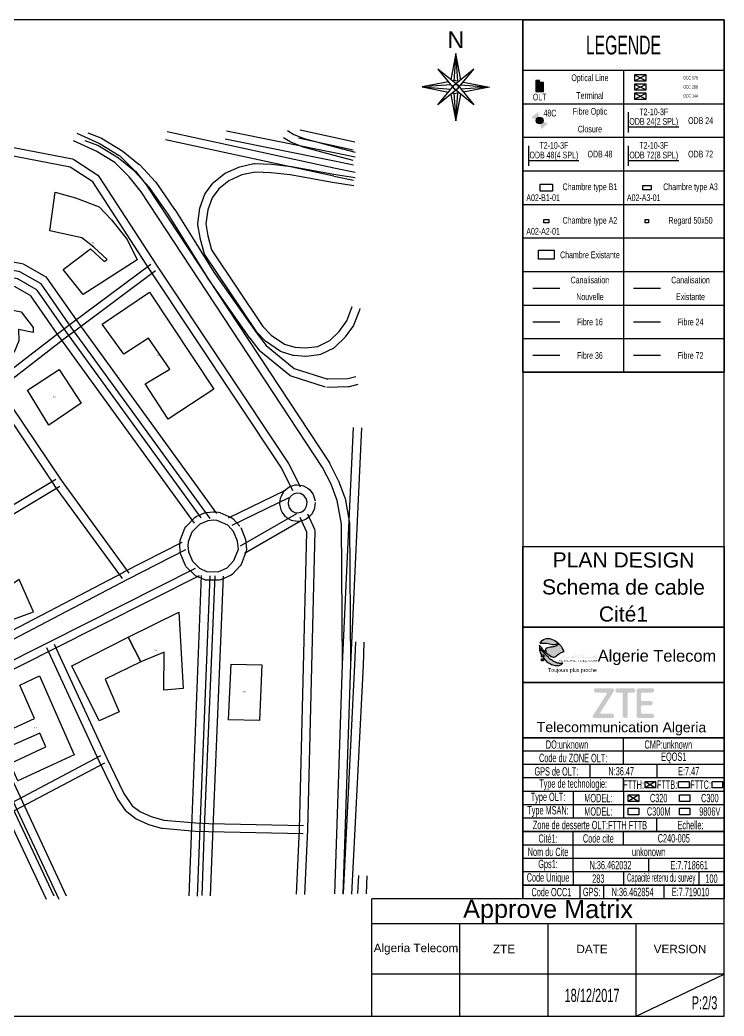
# Model space of a CAD drawing. Header units: millimetres. Extents: x -2012 to 1398, y -1200 to 746.
# Drawn here: x -1000 to -580, y -297 to 297 of the extents above; entities that cross this region are included whole.
import ezdxf
from ezdxf.enums import TextEntityAlignment as Align

# ---------------------------------------------------------------- set-up
doc = ezdxf.new("R2010")
doc.units = ezdxf.units.MM
doc.styles.get("Standard").update_dxf_attribs({"font": 'arial.ttf'})

# ---------------------------------------------------------------- blocks, each defined once
blk = doc.blocks.new('OLT')
at = {"true_color": 0x0000ff}
blk.add_hatch(color=5, dxfattribs=at).paths.add_polyline_path([(-1.07, -1.53), (1.17, -1.53), (1.17, 1.25), (-0.02, 1.25), (-0.02, 1.79), (-1.07, 1.79)], flags=0)
at = {"color": 5, "true_color": 0x0000ff}
blk.add_lwpolyline([(-1.07, 1.79), (-1.07, -1.53), (1.17, -1.53), (1.17, 1.25), (-0.02, 1.25), (-0.02, 1.79)], close=True, dxfattribs=at)
blk = doc.blocks.new('JOINT CLOSURE')
at = {"lineweight": 25, "true_color": 0xff0000}
h = blk.add_hatch(color=1, dxfattribs=at)
h.paths.add_polyline_path([(0, 0), (-0.46, 2.58), (-2.48, 0.86)], flags=0)
h.paths.add_polyline_path([(2.48, -0.86), (0, 0), (0.46, -2.58)], flags=0)
h = blk.add_hatch(color=1, dxfattribs=at)
edge = h.paths.add_edge_path(flags=0)
edge.add_arc((0, 0), 1.01, 180, 360)
edge.add_arc((0, 0), 1.01, 0, 180)
at = {"color": 12, "lineweight": 25, "true_color": 0xcc0000}
blk.add_circle((0, 0), 1.01, dxfattribs=at)
blk = doc.blocks.new('AT LOGO')
at = {"linetype": 'Continuous', "true_color": 0x0000ff}
h = blk.add_hatch(color=5, dxfattribs=at)
h.paths.add_polyline_path([(9.49, -4.04), (9.01, -3.78), (8.54, -3.58), (7.95, -3.43), (7.42, -3.39), (7.03, -3.41), (6.64, -3.53), (6.19, -3.75), (5.76, -4.07), (5.37, -4.49), (5.15, -4.85), (5.32, -4.87), (5.67, -4.89), (6.01, -4.9), (6.48, -4.9), (6.95, -4.94), (7.12, -4.96), (7.55, -5), (7.94, -5.1), (8.39, -5.21), (8.88, -5.27), (9.46, -5.27), (9.88, -5.18), (10.16, -5.09), (10.44, -4.9), (10.55, -4.77), (10.19, -4.52)], flags=0)
h.paths.add_polyline_path([(9.41, -10.38), (9.07, -10.18), (8.69, -9.92), (8.46, -9.76), (8.18, -9.54), (7.99, -9.38), (7.75, -9.15), (7.6, -9.02), (7.37, -8.81), (7.16, -8.61), (6.98, -8.43), (6.73, -8.18), (5.98, -7.41), (5.39, -6.81), (5.33, -6.69), (5.33, -6.6), (5.37, -6.59), (5.49, -6.6), (5.62, -6.64), (5.5, -6.56), (5.46, -6.51), (5.44, -6.48), (5.43, -6.42), (5.46, -6.41), (5.51, -6.41), (5.58, -6.43), (5.83, -6.45), (5.74, -6.31), (4.99, -5.47), (4.96, -5.45), (4.96, -5.47), (4.92, -5.8), (4.92, -6.26), (5, -6.79), (5.04, -7.07), (5.2, -7.56), (5.28, -7.8), (5.56, -8.3), (6.24, -8.3), (6.24, -8.93), (5.93, -8.93), (6.22, -9.3), (6.57, -9.72), (6.74, -9.92), (7.09, -10.24), (7.69, -10.66), (8.28, -11.01), (8.51, -11.14), (8.96, -11.32), (9.6, -11.47), (9.99, -11.51), (10.39, -11.51), (10.75, -11.47), (11.06, -11.38), (11.28, -11.26), (11.46, -11.16), (11.64, -11.01), (11.72, -10.94), (11.91, -10.75), (11.67, -10.8), (11.44, -10.86), (11.17, -10.86), (10.93, -10.86), (10.68, -10.83), (10.32, -10.75), (10, -10.65), (9.72, -10.52)], flags=0)
at = {"true_color": 0x009900}
h = blk.add_hatch(color=94, dxfattribs=at)
h.paths.add_polyline_path([(12.24, -7.18), (12, -6.67), (11.75, -6.22), (11.49, -5.84), (11.27, -5.54), (11.07, -5.31), (10.85, -5.08), (10.64, -4.84), (10.38, -5.27), (10.08, -5.51), (9.81, -5.67), (9.51, -5.81), (9.07, -5.93), (8.7, -5.99), (8.13, -6.06), (7.45, -6.24), (7.1, -6.33), (6.8, -6.54), (6.72, -6.67), (6.7, -6.75), (6.7, -6.82), (6.74, -6.9), (6.88, -7.11), (6.94, -7.18), (6.94, -7.24), (6.93, -7.3), (6.9, -7.34), (6.85, -7.34), (6.75, -7.33), (6.69, -7.29), (5.81, -6.8), (6.56, -7.41), (7.32, -8.04), (8.01, -8.49), (8.51, -8.78), (8.88, -8.92), (9.02, -8.95), (9.3, -8.95), (9.51, -8.92), (9.78, -8.8), (10.02, -8.63), (10.16, -8.52), (10.25, -8.43), (10.65, -8.11), (10.99, -7.88), (11.27, -7.72), (11.54, -7.56), (11.74, -7.47), (11.95, -7.38), (12.06, -7.34), (12.14, -7.33), (12.3, -7.35)], flags=0)
h.paths.add_polyline_path([(6.24, -8.3), (5.56, -8.3), (5.56, -8.93), (6.24, -8.93)], flags=0)
h.paths.add_polyline_path([(6.19, -9.49), (5.57, -9.49), (5.57, -10.08), (6.19, -10.08)], flags=0)
at = {"linetype": 'Continuous', "true_color": 0x0000ff}
h = blk.add_hatch(color=5, dxfattribs=at)
h.paths.add_polyline_path([(12.18, -8.87), (12.17, -8.83), (12.17, -8.81), (12.16, -8.77), (12.14, -8.73), (12.1, -8.68), (12.09, -8.66), (12.08, -8.66), (12.02, -8.79), (12.05, -8.83), (12.05, -8.83), (12.07, -8.86), (12.08, -8.87), (12.09, -8.88), (12.1, -8.92), (12.11, -8.96), (12.12, -8.96), (12.12, -9.05), (11.78, -9.05), (11.78, -8.94), (11.77, -8.9), (11.77, -8.89), (11.75, -8.83), (11.71, -8.77), (11.68, -8.74), (11.65, -8.71), (11.65, -8.71), (11.64, -8.71), (11.63, -8.73), (11.62, -8.76), (11.62, -8.78), (11.6, -8.83), (11.6, -8.83), (11.62, -8.86), (11.63, -8.87), (11.64, -8.89), (11.66, -8.92), (11.68, -8.94), (11.69, -8.97), (11.71, -9.04), (11.72, -9.04), (11.72, -9.12), (11.71, -9.12), (11.71, -9.13), (11.7, -9.16), (11.69, -9.18), (11.67, -9.21), (11.65, -9.24), (11.65, -9.25), (11.6, -9.3), (11.58, -9.32), (11.54, -9.35), (11.51, -9.37), (11.47, -9.4), (11.41, -9.43), (11.38, -9.44), (11.32, -9.46), (11.21, -9.46), (11.07, -9.43), (11.06, -9.43), (11.05, -9.44), (11.05, -9.45), (11.05, -9.46), (11.05, -9.47), (11.1, -9.48), (11.15, -9.51), (11.27, -9.54), (11.33, -9.56), (11.43, -9.56), (11.47, -9.54), (11.5, -9.53), (11.53, -9.51), (11.56, -9.49), (11.59, -9.47), (11.63, -9.44), (11.67, -9.4), (11.7, -9.37), (11.71, -9.35), (11.74, -9.32), (11.75, -9.28), (11.77, -9.25), (11.78, -9.22), (11.78, -9.17), (12.18, -9.17)], flags=0)
h.paths.add_polyline_path([(12.44, -8.85), (12.43, -8.73), (12.39, -8.36), (12.37, -8.21), (12.37, -8.2), (12.37, -8.2), (12.29, -8.34), (12.29, -8.37), (12.3, -8.48), (12.32, -8.59), (12.34, -8.81), (12.35, -8.86), (12.35, -8.91), (12.35, -8.98), (12.36, -8.98), (12.36, -9.16), (12.35, -9.16), (12.35, -9.19), (12.36, -9.2), (12.37, -9.2), (12.37, -9.19), (12.38, -9.19), (12.39, -9.16), (12.4, -9.15), (12.42, -9.1), (12.43, -9.07), (12.44, -9.03)], flags=0)
h.paths.add_polyline_path([(12.08, -8.47), (12.09, -8.46), (12.09, -8.45), (12.09, -8.44), (12.09, -8.44), (12.07, -8.45), (12.07, -8.45), (12.01, -8.45), (12.01, -8.45), (12, -8.44), (11.97, -8.43), (11.96, -8.42), (11.94, -8.41), (11.94, -8.41), (11.94, -8.39), (11.94, -8.39), (11.97, -8.38), (11.97, -8.38), (12.01, -8.38), (12.01, -8.38), (12.04, -8.4), (12.05, -8.4), (12.06, -8.37), (12.06, -8.33), (12.04, -8.31), (12, -8.31), (11.98, -8.32), (11.96, -8.34), (11.93, -8.36), (11.93, -8.37), (11.91, -8.39), (11.9, -8.4), (11.9, -8.41), (11.9, -8.44), (11.91, -8.46), (11.91, -8.46), (11.93, -8.48), (11.93, -8.48), (11.93, -8.49), (11.92, -8.49), (11.9, -8.51), (11.88, -8.52), (11.87, -8.53), (11.87, -8.55), (11.88, -8.55), (11.93, -8.53), (11.96, -8.52), (11.98, -8.51), (12.04, -8.5), (12.06, -8.48)], flags=0)
h.paths.add_polyline_path([(13.05, -8.36), (12.99, -8.48), (13.13, -8.55), (13.19, -8.43)], flags=0)
h.paths.add_polyline_path([(13.2, -8.72), (13.17, -8.71), (13.13, -8.83), (13.17, -8.89), (13.21, -8.94), (13.23, -8.99), (13.24, -9.05), (13.24, -9.12), (13.23, -9.15), (13.19, -9.23), (13.13, -9.3), (13.09, -9.33), (13.07, -9.35), (13.01, -9.39), (13, -9.4), (12.93, -9.44), (12.85, -9.46), (12.74, -9.46), (12.74, -9.46), (12.6, -9.43), (12.58, -9.43), (12.57, -9.45), (12.57, -9.46), (12.58, -9.47), (12.69, -9.51), (12.76, -9.54), (12.86, -9.56), (12.95, -9.56), (13.03, -9.53), (13.09, -9.49), (13.15, -9.45), (13.23, -9.37), (13.25, -9.34), (13.28, -9.29), (13.3, -9.25), (13.3, -9.22), (13.3, -9.17), (15.69, -9.17), (15.69, -8.99), (15.6, -8.4), (15.64, -8.4), (15.64, -8.37), (15.65, -8.31), (15.65, -8.25), (15.62, -8.23), (15.56, -8.21), (15.53, -8.17), (15.53, -8.15), (15.52, -8.14), (15.51, -8.14), (15.5, -8.16), (15.49, -8.21), (15.48, -8.27), (15.52, -8.36), (15.52, -8.38), (15.53, -8.48), (15.55, -8.65), (15.58, -8.81), (15.61, -9.05), (15.3, -9.05), (15.24, -9), (15.18, -8.94), (15.08, -8.85), (15, -8.79), (14.95, -8.75), (14.9, -8.73), (14.85, -8.71), (14.77, -8.71), (14.73, -8.72), (14.7, -8.73), (14.67, -8.76), (14.66, -8.78), (14.64, -8.8), (14.61, -8.85), (14.61, -8.86), (14.74, -8.86), (14.77, -8.86), (14.86, -8.89), (14.97, -8.95), (15.08, -9.05), (13.3, -9.05), (13.3, -8.94), (13.3, -8.9), (13.28, -8.83)], flags=0)
h.paths.add_polyline_path([(14.95, -9.35), (14.82, -9.28), (14.76, -9.39), (14.89, -9.47)], flags=0)
h.paths.add_polyline_path([(15.95, -8.85), (15.91, -8.35), (15.89, -8.21), (15.88, -8.2), (15.88, -8.2), (15.81, -8.33), (15.8, -8.34), (15.8, -8.37), (15.85, -8.81), (15.87, -8.98), (15.87, -9.19), (15.87, -9.2), (15.89, -9.2), (15.92, -9.13), (15.93, -9.1), (15.95, -9.02)], flags=0)
h.paths.add_polyline_path([(17.42, -8.87), (17.4, -8.79), (17.39, -8.74), (17.37, -8.7), (17.36, -8.69), (17.35, -8.68), (17.34, -8.66), (17.33, -8.65), (17.33, -8.65), (17.32, -8.67), (17.3, -8.71), (17.27, -8.78), (17.27, -8.78), (17.28, -8.79), (17.31, -8.82), (17.32, -8.84), (17.33, -8.86), (17.34, -8.88), (17.36, -8.94), (17.36, -8.94), (17.36, -9.03), (16.61, -9.03), (16.56, -9.02), (16.48, -9), (16.45, -8.98), (16.42, -8.95), (16.4, -8.93), (16.39, -8.91), (16.38, -8.88), (16.37, -8.88), (16.37, -8.81), (16.38, -8.81), (16.39, -8.76), (16.42, -8.69), (16.42, -8.67), (16.4, -8.66), (16.38, -8.69), (16.37, -8.71), (16.34, -8.76), (16.33, -8.81), (16.32, -8.84), (16.31, -8.87), (16.31, -8.96), (16.33, -9.03), (16.37, -9.08), (16.39, -9.1), (16.42, -9.13), (16.48, -9.15), (16.52, -9.16), (16.58, -9.17), (17.42, -9.17)], flags=0)
h.paths.add_polyline_path([(16.87, -8.54), (16.73, -8.47), (16.67, -8.58), (16.81, -8.65)], flags=0)
h.paths.add_polyline_path([(17.05, -8.46), (16.92, -8.39), (16.86, -8.51), (16.99, -8.58)], flags=0)
h.paths.add_polyline_path([(17.68, -8.37), (17.61, -8.3), (17.55, -8.25), (17.51, -8.25), (17.49, -8.28), (17.49, -8.3), (17.49, -8.41), (17.5, -8.42), (17.51, -8.45), (17.53, -8.48), (17.56, -8.51), (17.62, -8.57), (17.64, -8.59), (17.65, -8.59), (17.68, -8.59), (17.71, -8.58), (17.74, -8.58), (17.74, -8.59), (17.75, -8.6), (17.76, -8.61), (17.77, -8.62), (17.79, -8.64), (17.79, -8.65), (17.81, -8.66), (17.81, -8.68), (17.83, -8.71), (17.84, -8.72), (17.86, -8.75), (17.97, -8.94), (17.97, -8.96), (17.94, -9), (17.87, -9.06), (17.8, -9.11), (17.75, -9.13), (17.74, -9.19), (17.73, -9.22), (17.73, -9.28), (17.85, -9.28), (17.98, -9.26), (18.08, -9.24), (18.1, -9.24), (18.1, -9.21), (18.1, -9.09), (18.09, -9.03), (18.05, -8.96), (18.05, -8.94), (18.09, -8.87), (18.12, -8.8), (18.15, -8.73), (18.16, -8.66), (18.16, -8.63), (18.17, -8.55), (18.17, -8.47), (18.21, -8.48), (18.22, -8.48), (18.25, -8.36), (18.25, -8.34), (18.17, -8.3), (18.14, -8.28), (18.13, -8.27), (18.12, -8.25), (18.12, -8.24), (18.11, -8.24), (18.1, -8.24), (18.1, -8.24), (18.07, -8.32), (18.07, -8.35), (18.07, -8.41), (18.1, -8.43), (18.1, -8.43), (18.1, -8.57), (18.09, -8.66), (18.05, -8.8), (18.03, -8.86), (18.02, -8.87), (18.01, -8.87), (17.96, -8.78), (17.9, -8.68), (17.8, -8.52)], flags=0)
h.paths.add_polyline_path([(18.01, -9.01), (18.01, -9.01), (18.01, -9.02), (18.01, -9.03), (18.03, -9.06), (18.03, -9.07), (18.04, -9.08), (18.04, -9.08), (18.04, -9.12), (18.04, -9.12), (18.03, -9.13), (18.02, -9.13), (18, -9.14), (17.97, -9.14), (17.97, -9.15), (17.85, -9.15), (17.85, -9.14), (17.86, -9.14), (17.87, -9.14), (17.89, -9.12), (17.95, -9.07), (17.99, -9.03)], flags=0)
h.paths.add_polyline_path([(18.44, -8.31), (18.42, -8.22), (18.42, -8.21), (18.41, -8.21), (18.31, -8.36), (18.34, -8.39), (18.35, -8.41), (18.37, -8.45), (18.39, -8.51), (18.4, -8.66), (18.42, -8.93), (18.43, -9.02), (18.44, -9.06), (18.45, -9.08), (18.46, -9.1), (18.48, -9.13), (18.49, -9.15), (18.51, -9.16), (18.54, -9.17), (20.26, -9.17), (20.29, -9.16), (20.32, -9.15), (20.34, -9.13), (20.35, -9.13), (20.35, -9.13), (20.41, -9.16), (20.45, -9.17), (21.84, -9.17), (21.84, -8.87), (21.83, -8.81), (21.82, -8.78), (21.8, -8.74), (21.77, -8.7), (21.76, -8.67), (21.75, -8.67), (21.75, -8.68), (21.69, -8.8), (21.69, -8.8), (21.72, -8.83), (21.72, -8.84), (21.74, -8.86), (21.75, -8.88), (21.76, -8.91), (21.77, -8.93), (21.78, -8.96), (21.78, -8.96), (21.78, -9.05), (21.45, -9.05), (21.45, -8.92), (21.44, -8.88), (21.42, -8.85), (21.4, -8.82), (21.39, -8.81), (21.36, -8.79), (21.34, -8.77), (21.29, -8.76), (21.17, -8.76), (21.11, -8.77), (21.04, -8.8), (20.99, -8.83), (20.93, -8.87), (20.86, -8.92), (20.76, -8.97), (20.69, -9), (20.64, -9.01), (20.61, -9.02), (20.58, -9.03), (20.49, -9.03), (20.46, -9.02), (20.45, -9.01), (20.44, -9.01), (20.4, -8.97), (20.4, -8.96), (20.39, -8.95), (20.38, -8.94), (20.37, -8.91), (20.35, -8.88), (20.35, -8.85), (20.34, -8.83), (20.34, -8.82), (20.33, -8.81), (20.33, -8.81), (20.32, -8.82), (20.3, -8.85), (20.3, -8.89), (20.31, -8.94), (20.31, -8.96), (20.3, -8.99), (20.29, -9.01), (20.28, -9.01), (20.26, -9.02), (20.24, -9.05), (18.55, -9.05), (18.52, -9), (18.5, -8.96), (18.48, -8.82), (18.47, -8.66), (18.46, -8.45)], flags=0)
h.paths.add_polyline_path([(20.8, -9.03), (20.81, -9.03), (20.88, -8.99), (20.96, -8.95), (21, -8.93), (21.01, -8.93), (21.07, -8.91), (21.11, -8.9), (21.11, -8.9), (21.21, -8.9), (21.21, -8.9), (21.23, -8.91), (21.26, -8.92), (21.27, -8.92), (21.28, -8.93), (21.29, -8.93), (21.31, -8.94), (21.31, -8.95), (21.32, -8.95), (21.32, -9), (21.31, -9), (21.3, -9.01), (21.29, -9.01), (21.28, -9.02), (21.23, -9.03), (21.23, -9.03), (20.8, -9.03)], flags=0)
h.paths.add_polyline_path([(22.06, -8.36), (22.05, -8.22), (22.04, -8.2), (22.04, -8.2), (21.97, -8.34), (21.96, -8.35), (21.96, -8.37), (22.01, -8.82), (22.02, -8.98), (22.02, -9.2), (22.03, -9.2), (22.05, -9.2), (22.08, -9.13), (22.09, -9.1), (22.11, -9.03), (22.11, -8.86)], flags=0)
h.paths.add_polyline_path([(21.84, -8.39), (21.71, -8.32), (21.64, -8.44), (21.78, -8.51)], flags=0)
h.paths.add_polyline_path([(21.66, -8.47), (21.52, -8.4), (21.46, -8.51), (21.6, -8.58)], flags=0)
h.paths.add_polyline_path([(22.07, -9.34), (22.06, -9.33), (22.05, -9.32), (22.01, -9.32), (21.99, -9.33), (21.97, -9.34), (21.93, -9.39), (21.91, -9.42), (21.91, -9.46), (21.92, -9.47), (21.92, -9.48), (21.93, -9.48), (21.94, -9.49), (21.95, -9.5), (21.95, -9.5), (21.94, -9.5), (21.92, -9.51), (21.92, -9.51), (21.9, -9.52), (21.89, -9.53), (21.88, -9.54), (21.88, -9.56), (21.89, -9.56), (21.91, -9.55), (22.02, -9.52), (22.05, -9.51), (22.07, -9.49), (22.09, -9.48), (22.09, -9.48), (22.1, -9.47), (22.1, -9.45), (22.09, -9.45), (22.08, -9.46), (22.08, -9.46), (22.02, -9.46), (22.02, -9.46), (22, -9.45), (21.97, -9.43), (21.96, -9.43), (21.95, -9.42), (21.95, -9.41), (21.96, -9.4), (21.96, -9.4), (21.97, -9.4), (21.97, -9.39), (22.02, -9.39), (22.02, -9.4), (22.03, -9.4), (22.04, -9.41), (22.05, -9.41), (22.05, -9.41), (22.06, -9.4), (22.06, -9.4), (22.07, -9.39)], flags=0)
at = {"color": 5, "linetype": 'ByBlock', "true_color": 0x0000ff}
for p, q in [((4.96, -5.47), (4.92, -5.8)), ((4.92, -5.8), (4.92, -6.26)), ((4.92, -6.26), (5, -6.79)), ((5, -6.79), (5.04, -7.07)), ((5.04, -7.07), (5.2, -7.56)), ((5.2, -7.56), (5.28, -7.8)), ((5.28, -7.8), (5.56, -8.3))]:
    blk.add_line(p, q, dxfattribs=at)
at = {"color": 5, "linetype": 'Continuous', "true_color": 0x0000ff}
for p, q in [((4.99, -5.47), (4.96, -5.45)), ((4.96, -5.45), (4.96, -5.47)), ((5.74, -6.31), (4.99, -5.47)), ((5.33, -6.64), (5.34, -6.6)), ((5.33, -6.69), (5.33, -6.64)), ((5.39, -6.81), (5.33, -6.69)), ((5.34, -6.6), (5.37, -6.59)), ((5.37, -6.59), (5.49, -6.6)), ((5.98, -7.41), (5.39, -6.81)), ((5.43, -6.42), (5.46, -6.41)), ((5.43, -6.44), (5.43, -6.42)), ((5.44, -6.48), (5.43, -6.44)), ((5.46, -6.51), (5.44, -6.48)), ((5.46, -6.41), (5.51, -6.41)), ((5.5, -6.56), (5.46, -6.51)), ((5.49, -6.6), (5.62, -6.64)), ((5.62, -6.64), (5.5, -6.56)), ((5.51, -6.41), (5.58, -6.43)), ((5.58, -6.43), (5.83, -6.45)), ((5.83, -6.45), (5.74, -6.31)), ((6.73, -8.18), (5.98, -7.41)), ((6.98, -8.43), (6.73, -8.18)), ((7.16, -8.61), (6.98, -8.43)), ((7.37, -8.81), (7.16, -8.61)), ((7.6, -9.02), (7.37, -8.81)), ((5.93, -8.93), (6.22, -9.3)), ((6.22, -9.3), (6.57, -9.72)), ((6.57, -9.72), (6.74, -9.92)), ((6.74, -9.92), (7.09, -10.24)), ((7.09, -10.24), (7.69, -10.66)), ((7.75, -9.15), (7.6, -9.02)), ((7.69, -10.66), (8.28, -11.01)), ((7.99, -9.38), (7.75, -9.15)), ((8.18, -9.54), (7.99, -9.38)), ((8.46, -9.76), (8.18, -9.54)), ((8.28, -11.01), (8.51, -11.14)), ((8.69, -9.92), (8.46, -9.76)), ((8.51, -11.14), (8.96, -11.32)), ((9.07, -10.18), (8.69, -9.92)), ((8.96, -11.32), (9.6, -11.47)), ((9.41, -10.38), (9.07, -10.18)), ((9.72, -10.52), (9.41, -10.38)), ((9.6, -11.47), (9.99, -11.51)), ((10, -10.65), (9.72, -10.52)), ((9.99, -11.51), (10.39, -11.51)), ((10.32, -10.75), (10, -10.65)), ((10.68, -10.83), (10.32, -10.75)), ((10.39, -11.51), (10.75, -11.47)), ((10.93, -10.86), (10.68, -10.83)), ((10.75, -11.47), (11.06, -11.38)), ((11.17, -10.86), (10.93, -10.86)), ((11.06, -11.38), (11.28, -11.26)), ((11.44, -10.86), (11.17, -10.86)), ((11.28, -11.26), (11.46, -11.16)), ((11.67, -10.8), (11.44, -10.86)), ((11.46, -11.16), (11.64, -11.01)), ((11.64, -11.01), (11.72, -10.94)), ((11.91, -10.75), (11.67, -10.8)), ((11.72, -10.94), (11.91, -10.75))]:
    blk.add_line(p, q, dxfattribs=at)
at = {"color": 5, "true_color": 0x0000ff}
for p, q in [((5.15, -4.85), (5.37, -4.49)), ((5.32, -4.87), (5.15, -4.85)), ((5.67, -4.89), (5.32, -4.87)), ((5.37, -4.49), (5.76, -4.07)), ((6.01, -4.9), (5.67, -4.89)), ((5.76, -4.07), (6.19, -3.75)), ((6.48, -4.9), (6.01, -4.9)), ((6.19, -3.75), (6.64, -3.53)), ((6.95, -4.94), (6.48, -4.9)), ((6.64, -3.53), (7.03, -3.41)), ((7.12, -4.96), (6.95, -4.94)), ((7.03, -3.41), (7.42, -3.39)), ((7.55, -5), (7.12, -4.96)), ((7.42, -3.39), (7.95, -3.43)), ((7.94, -5.1), (7.55, -5)), ((8.39, -5.21), (7.94, -5.1)), ((7.95, -3.43), (8.54, -3.58)), ((8.88, -5.27), (8.39, -5.21)), ((8.54, -3.58), (9.01, -3.78)), ((9.46, -5.27), (8.88, -5.27)), ((9.01, -3.78), (9.49, -4.04)), ((9.88, -5.18), (9.46, -5.27)), ((9.49, -4.04), (10.19, -4.52)), ((10.16, -5.09), (9.88, -5.18)), ((10.44, -4.9), (10.16, -5.09)), ((10.19, -4.52), (10.55, -4.77)), ((10.55, -4.77), (10.44, -4.9))]:
    blk.add_line(p, q, dxfattribs=at)
at = {"color": 92, "lineweight": -3, "true_color": 0x00cc00}
for p, q in [((9.07, -5.93), (8.7, -5.99)), ((9.51, -5.81), (9.07, -5.93)), ((9.81, -5.67), (9.51, -5.81)), ((10.08, -5.51), (9.81, -5.67)), ((10.38, -5.27), (10.08, -5.51)), ((10.64, -4.84), (10.38, -5.27)), ((10.85, -5.08), (10.64, -4.84)), ((10.64, -4.84), (10.64, -4.84)), ((11.07, -5.31), (10.85, -5.08)), ((11.27, -5.54), (11.07, -5.31)), ((11.49, -5.84), (11.27, -5.54)), ((11.75, -6.22), (11.49, -5.84)), ((5.56, -8.3), (6.24, -8.3)), ((5.56, -8.93), (5.56, -8.3)), ((6.69, -7.29), (5.81, -6.8)), ((5.81, -6.8), (6.56, -7.41)), ((6.24, -8.3), (6.24, -8.93)), ((6.56, -7.41), (7.32, -8.04)), ((6.75, -7.33), (6.69, -7.29)), ((6.72, -6.67), (6.7, -6.75)), ((6.7, -6.75), (6.7, -6.82)), ((6.7, -6.82), (6.74, -6.9)), ((6.8, -6.54), (6.72, -6.67)), ((6.74, -6.9), (6.88, -7.11)), ((6.85, -7.34), (6.75, -7.33)), ((7.1, -6.33), (6.8, -6.54)), ((6.9, -7.34), (6.85, -7.34)), ((6.88, -7.11), (6.94, -7.18)), ((6.93, -7.3), (6.9, -7.34)), ((6.94, -7.24), (6.93, -7.3)), ((6.94, -7.18), (6.94, -7.24)), ((7.45, -6.24), (7.1, -6.33)), ((7.32, -8.04), (8.01, -8.49)), ((8.13, -6.06), (7.45, -6.24)), ((8.01, -8.49), (8.51, -8.78)), ((8.7, -5.99), (8.13, -6.06)), ((8.51, -8.78), (8.88, -8.92)), ((9.51, -8.92), (9.78, -8.8)), ((9.78, -8.8), (10.02, -8.63)), ((10.02, -8.63), (10.16, -8.52)), ((10.16, -8.52), (10.25, -8.43)), ((10.25, -8.43), (10.65, -8.11)), ((10.65, -8.11), (10.99, -7.88)), ((10.99, -7.88), (11.27, -7.72)), ((11.27, -7.72), (11.54, -7.56)), ((11.54, -7.56), (11.74, -7.47)), ((11.74, -7.47), (11.95, -7.38)), ((12, -6.67), (11.75, -6.22)), ((11.95, -7.38), (12.06, -7.34)), ((12.24, -7.18), (12, -6.67)), ((12.06, -7.34), (12.14, -7.33)), ((12.14, -7.33), (12.3, -7.35)), ((12.3, -7.35), (12.24, -7.18)), ((6.24, -8.93), (5.56, -8.93)), ((5.57, -9.49), (6.19, -9.49)), ((5.57, -10.08), (5.57, -9.49)), ((6.19, -10.08), (5.57, -10.08)), ((6.19, -9.49), (6.19, -10.08)), ((8.88, -8.92), (9.02, -8.95)), ((9.02, -8.95), (9.3, -8.95)), ((9.3, -8.95), (9.51, -8.92))]:
    blk.add_line(p, q, dxfattribs=at)
at = {"ltscale": 0.2}
blk.add_text('Algerie Telecom', height=3.5, rotation=359.884, dxfattribs=at).set_placement((22.33, -10.29))
at = {"color": 94, "true_color": 0x009900, "width": 1.8}
blk.add_text('ALGERIE TELECOM', height=0.4867, dxfattribs=at).set_placement((10.67, -10.29))
at = {"color": 5, "linetype": 'Continuous', "true_color": 0x0000ff}
blk.add_text('Toujours plus proche', height=1.1124, dxfattribs=at).set_placement((7.52, -13.37))
blk = doc.blocks.new('ZTE LOGO')
at = {"true_color": 0x0066cc}
h = blk.add_hatch(color=152, dxfattribs=at)
edge = h.paths.add_edge_path(flags=0)
edge.add_arc((26.6, -2.36), 0.624, 340.3713, 439.47)
edge.add_line((26.72, -1.75), (21.7, -1.75))
edge.add_arc((21.7, -2.15), 0.403, 90, 124.8026)
edge.add_arc((21.87, -2.4), 0.713, 124.8026, 246.0414)
edge.add_line((21.59, -3.06), (24.74, -3.06))
edge.add_arc((24.76, -3.32), 0.263, -37.668, 95.2063, ccw=False)
edge.add_line((24.97, -3.48), (20.88, -9.91))
edge.add_arc((21.03, -10), 0.168, 147.5696, 166.7577)
edge.add_arc((21.43, -10.1), 0.585, 166.7577, 246.7557)
edge.add_arc((21.27, -10.48), 0.168, 246.7557, 270)
edge.add_line((21.27, -10.65), (26.75, -10.65))
edge.add_arc((26.75, -10.48), 0.168, 270, 301.3266)
edge.add_arc((26.46, -10), 0.733, 301.3266, 420.2615)
edge.add_arc((26.74, -9.51), 0.168, 60.2615, 90)
edge.add_line((26.74, -9.34), (23.31, -9.34))
edge.add_arc((23.31, -9.1), 0.234, 136.9789, 270.9901, ccw=False)
edge.add_line((23.14, -8.94), (27.19, -2.57))
edge = h.paths.add_edge_path(flags=0)
edge.add_arc((31.57, -3.34), 0.282, 89.0465, 172.1994, ccw=False)
edge.add_line((31.57, -3.06), (33.09, -3.06))
edge.add_arc((32.85, -2.4), 0.697, 290.3968, 430.0648)
edge.add_line((33.08, -1.75), (28.05, -1.75))
edge.add_arc((28.28, -2.4), 0.697, 109.8891, 249.5896)
edge.add_line((28.04, -3.06), (29.52, -3.06))
edge.add_arc((29.53, -3.34), 0.282, -6.4671, 92.287, ccw=False)
edge.add_line((29.81, -3.37), (29.81, -10.09))
edge.add_arc((29.98, -10.09), 0.168, 180, 202.0682)
edge.add_arc((30.55, -9.86), 0.786, 202.0682, 268.4705)
edge.add_line((30.53, -10.65), (30.57, -10.65))
edge.add_arc((30.55, -9.86), 0.786, 271.5295, 336.5638)
edge.add_arc((31.12, -10.11), 0.168, 336.5638, 360)
edge.add_line((31.29, -10.11), (31.29, -3.3))
edge = h.paths.add_edge_path(flags=0)
edge.add_line((35.26, -5.2), (35.26, -3.39))
edge.add_arc((35.59, -3.39), 0.336, 90, 180, ccw=False)
edge.add_line((35.59, -3.06), (38.65, -3.06))
edge.add_arc((38.48, -2.4), 0.676, 284.7167, 436.0783)
edge.add_line((38.64, -1.75), (34.41, -1.75))
edge.add_arc((34.48, -2.24), 0.498, 97.4126, 173.1021)
edge.add_line((33.98, -2.18), (33.98, -10.22))
edge.add_arc((34.49, -10.13), 0.52, 189.4263, 262.2716)
edge.add_line((34.42, -10.65), (38.65, -10.65))
edge.add_arc((38.48, -9.99), 0.676, 284.7167, 436.0783)
edge.add_line((38.64, -9.34), (35.59, -9.34))
edge.add_arc((35.59, -9), 0.336, 180, 270, ccw=False)
edge.add_line((35.26, -9), (35.26, -7.24))
edge.add_arc((35.66, -7.24), 0.403, 90, 180, ccw=False)
edge.add_line((35.66, -6.84), (38.3, -6.84))
edge.add_arc((38.06, -6.22), 0.663, 291.6587, 429.5493)
edge.add_line((38.29, -5.6), (35.66, -5.6))
edge.add_arc((35.66, -5.2), 0.403, 180, 270, ccw=False)
at = {"ltscale": 0.2}
blk.add_text('Telecommunication Algeria ', height=3, rotation=359.884, dxfattribs=at).set_placement((30, -14.88), align=Align.CENTER)
blk = doc.blocks.new('main_block')
for p, q in [((-700.01, 297), (-700.01, -227)), ((-700.01, 267), (-580.01, 267)), ((-640.01, 267), (-640.01, 147)), ((-700.01, 247), (-580.01, 247)), ((-700.01, 227), (-580.01, 227)), ((-700.01, 207), (-580.01, 207)), ((-700.01, 187), (-580.01, 187)), ((-700.01, 167), (-580.01, 167)), ((-700.01, 147), (-580.01, 147)), ((-640.01, 147), (-640.01, 127)), ((-700.01, 127), (-580.01, 127)), ((-640.01, 127), (-640.01, 87)), ((-700.01, 107), (-580.01, 107)), ((-700.01, 87), (-580.01, 87)), ((-700.01, 87), (-580.01, 87)), ((-640.01, -147), (-640.01, -131)), ((-580.01, -139), (-700.01, -139)), ((-580.01, -147), (-700.01, -147)), ((-660.01, -147), (-660.01, -155)), ((-620.01, -147), (-620.01, -155)), ((-580.01, -155), (-700.01, -155)), ((-640.01, -163), (-640.01, -155)), ((-580.01, -163), (-700.01, -163)), ((-670.01, -163), (-670.01, -179)), ((-640.01, -163), (-640.01, -179)), ((-580.01, -171), (-700.01, -171)), ((-580.01, -179), (-700.01, -179)), ((-620.01, -187), (-620.01, -179)), ((-669.99, -211), (-669.99, -187)), ((-639.99, -195), (-639.99, -187)), ((-579.99, -195), (-700.01, -195)), ((-579.99, -203), (-700.01, -203)), ((-624.99, -203), (-624.99, -211)), ((-580.01, -211), (-700.01, -211)), ((-670, -211), (-670, -219)), ((-640, -211), (-640, -219)), ((-595, -211), (-595, -219)), ((-665.98, -219), (-665.98, -227)), ((-651.99, -219), (-651.99, -227)), ((-615.99, -219), (-615.99, -227)), ((-580.01, -227), (-790.01, -227)), ((-790.01, -297), (-790.01, -227)), ((-580.01, -242), (-790.01, -242)), ((-737.51, -297), (-737.51, -242)), ((-685.01, -297), (-685.01, -242)), ((-632.51, -297), (-632.51, -242)), ((-580.01, -272), (-790.01, -272)), ((-632.51, -297), (-580.01, -272))]:
    blk.add_line(p, q)
at = {"color": 1, "ltscale": 3, "true_color": 0xff0000}
for p, q in [((-627.11, -157.05), (-620.9, -160.96)), ((-620.9, -157.05), (-627.11, -160.96)), ((-637.11, -165.05), (-630.89, -168.96)), ((-630.89, -165.05), (-637.11, -168.96))]:
    blk.add_line(p, q, dxfattribs=at)
for points in [[(-1420.01, -297), (-580.01, -297), (-580.01, 297), (-1420.01, 297)], [(-580.01, 87), (-700.01, 87), (-700.01, 297), (-580.01, 297)], [(-580.01, -65), (-700.01, -65), (-700.01, -17), (-580.01, -17)], [(-700.01, -65), (-580.01, -65), (-580.01, -98), (-700.01, -98)], [(-700.01, -98), (-580.01, -98), (-580.01, -131), (-700.01, -131)], [(-580.01, -187), (-700.01, -187), (-700.01, -131), (-580.01, -131)], [(-627.11, -157.05), (-620.9, -157.05), (-620.9, -160.96), (-627.11, -160.96)], [(-607.11, -157.05), (-600.9, -157.05), (-600.9, -160.96), (-607.11, -160.96)], [(-587.11, -157.05), (-580.9, -157.05), (-580.9, -160.96), (-587.11, -160.96)], [(-637.11, -165.05), (-630.89, -165.05), (-630.89, -168.96), (-637.11, -168.96)], [(-606.61, -165.05), (-600.4, -165.05), (-600.4, -168.96), (-606.61, -168.96)], [(-637.11, -173.05), (-630.89, -173.05), (-630.89, -176.96), (-637.11, -176.96)], [(-606.61, -173.05), (-600.4, -173.05), (-600.4, -176.96), (-606.61, -176.96)], [(-700.01, -187), (-580.01, -187), (-580.01, -219), (-700.01, -219)], [(-700.01, -219), (-580.01, -219), (-580.01, -227), (-700.01, -227)]]:
    blk.add_lwpolyline(points, close=True)
at = {"flags": 128}
for points in [[(-737, 261.37), (-739.97, 277.07), (-742.99, 261.4)], [(-738.75, 260.59), (-739.97, 277.07), (-741.25, 260.6)], [(-738.89, 258.04), (-750.69, 267.71), (-741.04, 255.89)], [(-738.94, 255.92), (-729.26, 267.64), (-741.08, 258.07)], [(-744.4, 260), (-760.08, 257.03), (-744.39, 254.01)], [(-743.01, 258.3), (-760.08, 257.03), (-743.01, 255.71)], [(-738.94, 255.92), (-750.68, 246.29), (-741.08, 258.07)], [(-740, 260.83), (-741.87, 260.48)], [(-738.89, 258.04), (-729.34, 246.28), (-741.04, 255.89)], [(-740, 260.83), (-738.12, 260.47)], [(-736.98, 258.29), (-719.93, 256.97), (-737, 255.7)], [(-735.58, 259.98), (-719.93, 256.96), (-735.61, 254)], [(-743, 252.58), (-740.04, 236.91), (-737.02, 252.59)], [(-741.86, 253.52), (-740.01, 253.17)], [(-741.26, 253.41), (-740.04, 236.91), (-738.76, 253.4)], [(-738.15, 253.52), (-740.01, 253.17)]]:
    blk.add_lwpolyline(points, dxfattribs=at)
blk.add_circle((-740.01, 257), 1.52)
at = {"layer": '0-ZTE-16 CABLE'}
blk.add_line((-694.01, 117), (-678.01, 117), dxfattribs=at)
at = {"layer": '0-ZTE-24 CABLE'}
blk.add_line((-634.01, 117), (-618.01, 117), dxfattribs=at)
at = {"layer": '0-ZTE-36 CABLE'}
blk.add_line((-694.01, 97), (-678.01, 97), dxfattribs=at)
at = {"layer": '0-ZTE-72 CABLE'}
blk.add_line((-634.01, 97), (-618.01, 97), dxfattribs=at)
at = {"layer": '0-ZTE-Duct existing'}
blk.add_line((-634.01, 137), (-618.01, 137), dxfattribs=at)
at = {"layer": '0-ZTE-Duct new'}
blk.add_line((-694.01, 137), (-678.01, 137), dxfattribs=at)
at = {"layer": '0-ZTE-HH new'}
blk.add_lwpolyline([(-627.01, 178), (-625.01, 178), (-625.01, 176), (-627.01, 176)], close=True, dxfattribs=at)
at = {"layer": '0-ZTE-MH existing', "ltscale": 3}
blk.add_lwpolyline([(-690.62, 159.7), (-681.39, 159.7), (-681.39, 154.3), (-690.62, 154.3)], close=True, dxfattribs=at)
at = {"layer": '0-ZTE-MH new'}
for points in [[(-689.7, 199.16), (-682.32, 199.16), (-682.32, 194.84), (-689.7, 194.84)], [(-628.44, 198.29), (-623.57, 198.29), (-623.57, 195.71), (-628.44, 195.71)]]:
    blk.add_lwpolyline(points, close=True, dxfattribs=at)
blk.add_lwpolyline([(-687.57, 178.06), (-684.44, 178.06), (-684.44, 175.94), (-687.57, 175.94), (-687.57, 178.06)], dxfattribs=at)
at = {"layer": '0-ZTE-OCC', "color": 1, "lineweight": 30, "true_color": 0xff0000}
for p, q in [((-633.51, 264.25), (-626.51, 260.75)), ((-633.51, 260.75), (-626.51, 264.25))]:
    blk.add_line(p, q, dxfattribs=at)
at = {"layer": '0-ZTE-OCC', "color": 3, "lineweight": 30, "true_color": 0x00ff00}
for p, q in [((-633.51, 258.75), (-626.51, 255.25)), ((-633.51, 255.25), (-626.51, 258.75))]:
    blk.add_line(p, q, dxfattribs=at)
at = {"layer": '0-ZTE-OCC', "color": 6, "lineweight": 30, "true_color": 0xff00ff}
for p, q in [((-633.51, 253.25), (-626.51, 249.75)), ((-633.51, 249.75), (-626.51, 253.25))]:
    blk.add_line(p, q, dxfattribs=at)
at = {"layer": '0-ZTE-OCC', "color": 1, "lineweight": 30, "true_color": 0xff0000}
blk.add_lwpolyline([(-626.51, 264.25), (-633.51, 264.25), (-633.51, 260.75), (-626.51, 260.75)], close=True, dxfattribs=at)
at = {"layer": '0-ZTE-OCC', "color": 3, "lineweight": 30, "true_color": 0x00ff00}
blk.add_lwpolyline([(-626.51, 258.75), (-633.51, 258.75), (-633.51, 255.25), (-626.51, 255.25)], close=True, dxfattribs=at)
at = {"layer": '0-ZTE-OCC', "color": 6, "lineweight": 30, "true_color": 0xff00ff}
blk.add_lwpolyline([(-626.51, 253.25), (-633.51, 253.25), (-633.51, 249.75), (-626.51, 249.75)], close=True, dxfattribs=at)
at = {"layer": '0-ZTE-ODB'}
for p, q in [((-636.93, 229.96), (-636.93, 241.96)), ((-606.93, 232.96), (-636.93, 232.96)), ((-696.53, 209.96), (-696.53, 221.96)), ((-636.93, 209.96), (-636.93, 221.96)), ((-666.53, 212.96), (-696.53, 212.96)), ((-606.93, 212.96), (-636.93, 212.96))]:
    blk.add_line(p, q, dxfattribs=at)
at = {"xscale": 2, "yscale": 2, "zscale": 2}
for name, p in [('OLT', (-690.11, 257.28)), ('AT LOGO', (-700.01, -65)), ('ZTE LOGO', (-700.01, -98))]:
    blk.add_blockref(name, p, dxfattribs=at)
at = {"layer": '0-ZTE-Joint closure', "xscale": 2, "yscale": 2, "zscale": 2}
blk.add_blockref('JOINT CLOSURE', (-690.01, 237), dxfattribs=at)
for s, height, rotation, p in [('N', 10, 359.99855, (-739.96, 285.19)), ('Approve Matrix', 10.7809, 359.88399, (-685.01, -234.46)), ('Algeria Telecom', 5, 359.88399, (-763.76, -257)), ('ZTE', 5, 359.88399, (-711.26, -257)), ('DATE', 5, 359.88399, (-658.76, -257)), ('VERSION', 5, 359.88399, (-606.26, -257))]:
    blk.add_text(s, height=height, rotation=rotation).set_placement(p, align=Align.MIDDLE)
at = {"width": 0.6}
for s, height, p in [('LEGENDE', 11.18, (-640.01, 282)), ('Optical Line', 4, (-660.01, 262)), ('OLT', 4, (-690.01, 251, 0)), ('Terminal', 4, (-660.01, 252)), ('Fibre Optic', 4, (-660.01, 242)), ('ODB 24', 4, (-594.01, 237)), ('Closure', 4, (-660.01, 232)), ('ODB 48', 4, (-654.01, 217)), ('ODB 72', 4, (-594.01, 217)), ('Chambre type B1', 4, (-660.01, 197)), ('Chambre type A3', 4, (-600.01, 197)), ('Chambre type A2', 4, (-660.01, 177)), ('Regard 50x50', 4, (-600.01, 177)), ('Chambre Existante', 4, (-660.01, 157)), ('Canalisation', 4, (-660.01, 142)), ('Canalisation', 4, (-600.01, 142)), ('Nouvelle', 4, (-660.01, 132)), ('Existante', 4, (-600.01, 132)), ('Fibre 16', 4, (-660.01, 117)), ('Fibre 24', 4, (-600.01, 117)), ('Fibre 36', 4, (-660.01, 97)), ('Fibre 72', 4, (-600.01, 97)), ('18/12/2017', 7.824, (-658.76, -284.5))]:
    blk.add_text(s, height=height, dxfattribs=at).set_placement(p, align=Align.MIDDLE)
at = {"ltscale": 0.2}
for s, p in [('PLAN DESIGN', (-640.01, -25)), ('Schema de cable', (-640.01, -41)), ('Cité1', (-640.01, -57))]:
    blk.add_text(s, height=9, rotation=359.88399, dxfattribs=at).set_placement(p, align=Align.MIDDLE)
for s, height, width, p in [('DO:unknown', 5, 0.6, (-673.68, -135)), ('CMP:unknown', 5, 0.6, (-613.26, -135)), ('Code du ZONE OLT:', 5, 0.6, (-670.01, -143)), ('GPS de OLT:', 5, 0.6, (-680.01, -151)), ('N:36.47', 5, 0.6, (-641.35, -151)), ('E:7.47', 5, 0.6, (-601.14, -151)), ('Type de technologie:', 5, 0.6, (-670.01, -159)), ('FTTH:', 5, 0.6, (-634.01, -159)), ('FTTB:', 5, 0.6, (-614.01, -159)), ('FTTC:', 5, 0.6, (-594.01, -159)), ('Type OLT:', 5, 0.6, (-685.01, -167)), ('MODEL:', 5, 0.6, (-655.01, -167)), ('C320', 5, 0.6, (-619, -167)), ('C300', 5, 0.6, (-588.51, -167)), ('Type MSAN:', 5, 0.6, (-685.01, -175)), ('MODEL:', 5, 0.6, (-655.01, -175)), ('C300M', 5, 0.6, (-619, -175)), ('9806V', 5, 0.6, (-588.51, -175)), ('Zone de desserte OLT:FTTH FTTB', 5, 0.6, (-660.01, -183)), ('Echelle:', 5, 0.6, (-600.01, -183)), ('Cité1:', 5, 0.6, (-684.99, -191)), ('Code cite', 5, 0.6, (-654.99, -191)), ('Nom du Cite', 5, 0.6, (-684.99, -199)), ('Gps1:', 5, 0.6, (-684.99, -207)), ('N:36.462032', 5, 0.6, (-647.75, -207)), ('E:7.718661', 5, 0.6, (-600.78, -207)), ('Code Unique', 4.9995, 0.6, (-685, -215)), ('Capacité retenu du survey', 4.9995, 0.4, (-617.5, -215)), ('GPS:', 5, 0.6, (-658.99, -223)), ('N:36.462854', 5, 0.6, (-634.56, -223)), ('E:7.719010', 5, 0.6, (-599.98, -223))]:
    blk.add_text(s, height=height, rotation=359.88399, dxfattribs=dict(at, width=width)).set_placement(p, align=Align.MIDDLE)
at = {"color": 1, "ltscale": 0.2, "true_color": 0xff0000, "width": 0.6}
for s, height, p in [('EQOS1', 5, (-610.01, -143)), ('C240-005', 5, (-609.99, -191)), ('unkonown', 5, (-624.99, -199)), ('283', 4.999, (-655, -215)), ('100', 4.999, (-587.51, -215)), ('Code OCC1', 4.999, (-682.98, -223))]:
    blk.add_text(s, height=height, rotation=359.88399, dxfattribs=at).set_placement(p, align=Align.MIDDLE)
at = {"width": 0.6}
blk.add_text('P:2/3', height=7.824, dxfattribs=at).set_placement((-584.01, -293), align=Align.RIGHT)
at = {"layer": '0-ZTE-joint Closure 48', "width": 0.6}
blk.add_text('48C', height=4, dxfattribs=at).set_placement((-683.87, 241.43, 0), align=Align.MIDDLE)
at = {"layer": '0-ZTE-MH new', "color": 0, "lineweight": -2, "width": 0.6}
blk.add_text('A02-B1-01', height=4, dxfattribs=at).set_placement((-687.94, 191, 0), align=Align.MIDDLE)
at = {"layer": '0-ZTE-MH new A2', "color": 0, "lineweight": -2, "width": 0.6}
blk.add_text('A02-A2-01', height=4, dxfattribs=at).set_placement((-687.94, 171, 0), align=Align.MIDDLE)
at = {"layer": '0-ZTE-MH new A3', "color": 0, "lineweight": -2, "width": 0.6}
blk.add_text('A02-A3-01', height=4, dxfattribs=at).set_placement((-627.94, 191, 0), align=Align.MIDDLE)
at = {"layer": '0-ZTE-OCC', "color": 1, "true_color": 0xff0000, "width": 0.6}
blk.add_text('OCC 576', height=2, dxfattribs=at).set_placement((-600.01, 262.44), align=Align.MIDDLE)
at = {"layer": '0-ZTE-OCC', "color": 3, "true_color": 0x00ff00, "width": 0.6}
blk.add_text('OCC 288', height=2, dxfattribs=at).set_placement((-600.01, 257), align=Align.MIDDLE)
at = {"layer": '0-ZTE-OCC', "color": 6, "true_color": 0xff00ff, "width": 0.6}
blk.add_text('OCC 144', height=2, dxfattribs=at).set_placement((-600.01, 251.67), align=Align.MIDDLE)
at = {"layer": '0-ZTE-ODB', "width": 0.6}
for p in [(-621.93, 242.18), (-681.53, 222.18), (-621.93, 222.18)]:
    blk.add_text('T2-10-3F', height=4, dxfattribs=at).set_placement(p, align=Align.MIDDLE)
at = {"layer": '0-ZTE-ODB 24 2SPL', "width": 0.6}
blk.add_text('ODB 24(2 SPL)', height=4, dxfattribs=at).set_placement((-621.93, 235.96), align=Align.MIDDLE)
at = {"layer": '0-ZTE-ODB 48 4SPL', "width": 0.6}
blk.add_text('ODB 48(4 SPL)', height=4, dxfattribs=at).set_placement((-681.53, 215.96), align=Align.MIDDLE)
at = {"layer": '0-ZTE-ODB 72', "width": 0.6}
blk.add_text('ODB 72(8 SPL)', height=4, dxfattribs=at).set_placement((-621.93, 215.96), align=Align.MIDDLE)
blk = doc.blocks.new('big_block')
blk.add_blockref('main_block', (0, 0))
blk = doc.blocks.new('roads.block1.A4')
at = {"layer": 'roads', "color": 7}
for points in [[(48.93, 290.18), (149.42, 271.72), (150.54, 271.28), (169.58, 259.4), (170.53, 258.48), (216.2, 191.36), (320.9, 41.32), (321.12, 40.95), (330.11, 23.46)], [(152.97, 291.26), (171.08, 283.31), (171.4, 283.15), (186.55, 274.34), (187.12, 273.92), (199.1, 262.75), (199.4, 262.43), (208.94, 250.74), (209.1, 250.53), (353.41, 41.74), (353.61, 41.41), (360.49, 28.34), (360.62, 28.05), (365.76, 15.32), (365.94, 14.69), (369.28, -3.86), (369.33, -4.41), (370.14, -110.77), (370.14, -110.91), (364.12, -284.54)], [(161.63, 291.45), (172.04, 287.74), (172.59, 287.48), (189.47, 277.54), (189.8, 277.32), (202.53, 267.5), (202.85, 267.22), (215.47, 254.42), (215.79, 254.04), (230.57, 233.53), (230.65, 233.42), (247.85, 207.16), (261.73, 185.97), (295.5, 139.99), (303.27, 130.44), (325.57, 113.21), (352.27, 105.07)], [(224.62, 292.37), (358.32, 264.76)], [(357.43, 270.02), (270.67, 286.68)], [(271.88, 292.97), (358.64, 276.31)], [(357.25, 274.38), (331.75, 280.88), (331.41, 280.99), (322.73, 284.26), (322.24, 284.5), (316.89, 287.66)], [(320.14, 293.17), (325.25, 290.15), (333.5, 287.04), (358.83, 280.58)], [(372.32, 278.3), (328.94, 287.43)], [(330.26, 293.69), (373.64, 284.56)], [(324.42, 20.53), (315.53, 37.84), (210.94, 187.71), (210.92, 187.74), (165.62, 254.32), (147.67, 265.53), (47.78, 283.88)], [(357.72, -284.31), (363.74, -110.75), (362.94, -4.73), (359.7, 13.23), (354.75, 25.5), (348.03, 38.26), (203.91, 246.79), (194.58, 258.22), (183.02, 268.99), (168.34, 277.53), (150.4, 285.4)], [(350.41, 98.95), (323.14, 107.26), (322.12, 107.79), (299.06, 125.61), (298.54, 126.12), (290.49, 136.01), (290.39, 136.14), (256.52, 182.25), (256.43, 182.39), (241.24, 205.57), (225.34, 229.85), (210.74, 250.1), (198.45, 262.57), (186.05, 272.13), (169.61, 281.81), (159.48, 285.42)], [(357.03, 258.5), (223.32, 286.1)], [(358.83, 280.58), (373.87, 276.75)], [(372.29, 270.54), (357.25, 274.38)], [(358.67, 276.3), (373.76, 273.23)], [(377.62, 158.55), (377.37, 157.57), (377.25, 157.19), (372.95, 146.34), (372.53, 145.59), (366.05, 136.97), (365.69, 136.56), (357.84, 129.17), (356.98, 128.59), (346.4, 123.75), (345.44, 123.48), (334.96, 122.28), (334.36, 122.26), (325.26, 122.91), (324.61, 123.03), (315.53, 125.61), (314.66, 126), (303.57, 133.21), (303.08, 133.6), (295.87, 140.61), (295.48, 141.07), (254.43, 199.62), (253.96, 200.61), (250.85, 211.84), (250.79, 212.11), (248.99, 221.88), (248.97, 222.91), (250.62, 234.53), (250.8, 235.25), (254.59, 244.94), (255.03, 245.72), (260.87, 253.33), (261.46, 253.92), (269.95, 260.43), (270.64, 260.83), (281.66, 265.53), (282.25, 265.72), (293.53, 268.11), (294.32, 268.18), (307.47, 267.65), (307.71, 267.63), (323.08, 265.86), (323.26, 265.83), (356.86, 260.04)], [(372.49, 266.95), (357.39, 270.03)], [(358.31, 264.77), (373.9, 261.62)], [(355.78, 253.73), (322.26, 259.51), (307.09, 261.26), (294.46, 261.77), (283.88, 259.52), (273.53, 255.1), (265.69, 249.1), (260.38, 242.19), (256.9, 233.27), (255.38, 222.52), (257.06, 213.41), (259.98, 202.84), (300.55, 144.99), (307.32, 138.41), (317.74, 131.63), (326.05, 129.27), (334.52, 128.67), (344.2, 129.78), (353.84, 134.19), (361.1, 141.03), (367.16, 149.09), (371.22, 159.35), (371.42, 160.13)], [(356.78, 260.05), (373.78, 257.61)], [(372.64, 255.34), (357.04, 258.49)], [(372.87, 251.27), (355.86, 253.72)], [(-74.66, 223.23), (1.04, 212.21), (1.15, 212.2), (109.34, 192.53), (110.3, 192.18), (128.23, 182.37), (129.28, 181.45), (154.16, 147.39), (263.91, 3.53)], [(-76.12, 213.89), (-1.24, 199.77), (105.77, 181.11), (106.77, 180.76), (120.31, 173.23), (121.34, 172.31), (144.48, 140.5), (251.34, 0.04)], [(258.82, -0.36), (149.05, 143.54), (149.01, 143.59), (124.53, 177.1), (107.68, 186.32), (0.06, 205.89), (-75.58, 216.89)], [(246.25, -3.84), (139.37, 136.65), (139.33, 136.71), (116.58, 167.98), (104.14, 174.9), (-2.36, 193.47), (-2.4, 193.48), (-77.31, 207.6)], [(85.34, 101.11), (140.02, 141.17), (140.06, 141.2), (149.74, 148.09), (211.71, 192.15)], [(215.42, 186.93), (153.45, 142.87), (143.79, 135.99), (89.12, 95.94)], [(-11.49, 148.64), (55.28, 133.86), (56.29, 133.44), (67.65, 126.31), (68.38, 125.67), (89.67, 100.6), (89.85, 100.37), (140.41, 28.54), (194.26, -41.78)], [(189.18, -45.67), (135.29, 24.71), (135.21, 24.81), (84.7, 96.56), (63.82, 121.15), (53.36, 127.73), (-12.87, 142.4)], [(351.27, 105.21), (367.98, 105.55), (374.46, 107.13)], [(375.97, 100.91), (369.15, 99.25), (368.46, 99.16), (351.4, 98.81)], [(363.74, -110.64), (372.47, 68.59)], [(378.86, 68.27), (370.13, -110.95)], [(16.2, -39.25), (136.24, 29.43)], [(139.42, 23.87), (19.38, -44.81)], [(342.12, 11.81), (341.65, 7.63), (341.27, 6.44), (339.23, 2.76), (338.42, 1.81), (335.11, -0.81), (334.01, -1.38), (329.95, -2.54), (328.71, -2.64), (324.52, -2.17), (323.33, -1.8), (319.63, 0.24), (318.68, 1.05), (316.05, 4.33), (315.48, 5.44), (314.31, 9.48), (314.21, 10.73), (314.68, 14.9), (315.06, 16.1), (317.11, 19.78), (317.92, 20.73), (321.22, 23.34), (322.33, 23.91), (326.38, 25.07), (327.62, 25.18), (331.81, 24.71), (333.01, 24.33), (336.7, 22.29), (337.65, 21.49), (340.28, 18.2), (340.85, 17.09), (342.02, 13.06)], [(273.29, 0.07), (318.56, 21.12)], [(321.26, 15.32), (275.99, -5.73)], [(320.64, 10.64), (321.45, 7.83), (323.28, 5.54), (325.87, 4.12), (328.79, 3.79), (331.64, 4.6), (333.94, 6.43), (335.36, 8.99), (335.69, 11.89), (334.88, 14.7), (333.05, 16.99), (330.47, 18.42), (327.54, 18.75), (324.7, 17.93), (322.39, 16.11), (320.97, 13.55), (320.64, 10.64)], [(283.01, -7.15), (286.56, -15.4), (286.79, -16.26), (287.71, -23.53), (287.49, -25.16), (283.33, -35.16), (282.66, -36.16), (276.4, -42.57), (275.38, -43.27), (267.14, -46.81), (265.82, -47.07), (255.18, -46.91), (253.93, -46.63), (247.26, -43.68), (246.34, -43.06), (239.86, -36.85), (239.14, -35.82), (235.54, -27.6), (235.29, -26.65), (234.75, -21.45), (234.75, -20.82), (235.11, -17.04), (235.32, -16.17), (238.62, -7.8), (239.36, -6.69), (246.55, 0.38), (247.6, 1.07), (254.98, 4.04), (255.87, 4.26), (261.05, 4.77), (261.68, 4.77), (265.54, 4.38), (266.49, 4.14), (275.9, 0.11), (276.93, -0.6), (282.36, -6.18)], [(283, -21.13), (327.52, 3.34)], [(327.3, -284.66), (329.58, -235.68), (335.55, -10.6), (330.25, 0.3)], [(336, 3.1), (341.64, -8.5), (341.96, -9.99), (335.98, -235.88), (335.97, -235.94), (333.7, -284.96)], [(241.15, -21.11), (241.61, -25.49), (244.75, -32.67), (250.36, -38.05), (255.93, -40.52), (265.24, -40.66), (272.27, -37.64), (277.66, -32.13), (281.26, -23.49), (280.5, -17.51), (277.36, -10.22), (272.79, -5.52), (264.42, -1.94), (261.36, -1.63), (256.95, -2.06), (250.58, -4.63), (244.33, -10.78), (241.44, -18.1), (241.15, -21.11)], [(330.61, -2.27), (286.08, -26.74)], [(77.64, -96.98), (190.29, -40.86), (190.31, -40.85), (236.53, -18.25)], [(239.34, -24), (193.13, -46.6), (80.49, -102.71)], [(87.94, -114.39), (130.61, -93.89), (247.17, -37.87)], [(249.94, -43.63), (133.38, -99.66), (90.71, -120.16)], [(242.16, -285.75), (244.15, -233.79), (244.15, -233.78), (252.03, -43.57)], [(258.42, -43.84), (250.55, -234.04), (248.55, -286)], [(252.51, -285.63), (254.4, -234.16), (254.41, -234.14), (262.68, -43.73)], [(269.07, -44.01), (260.8, -234.4), (258.9, -285.86)], [(134.87, -95.38), (176.4, -181.16), (190.33, -208.44), (196.91, -217.71), (203.58, -222.35), (211.93, -225.89), (221.89, -228.58), (247.54, -230.72), (257.69, -231.08), (332.84, -232.59)], [(364.56, -284.17), (373.73, -111.18), (374.51, -93.6)], [(380.9, -93.88), (380.12, -111.48), (380.12, -111.5), (370.96, -284.51)], [(332.71, -238.99), (257.54, -237.47), (257.49, -237.47), (247.24, -237.11), (247.09, -237.1), (221.07, -234.94), (220.51, -234.84), (210.05, -232.02), (209.64, -231.87), (200.77, -228.11), (200.19, -227.79), (192.8, -222.65), (192.02, -221.87), (184.97, -211.95), (184.73, -211.56), (170.69, -184.04), (170.66, -183.98), (129.11, -98.17)], [(77.94, -149.77), (109.79, -214.7), (144.57, -285.77)], [(128.97, -288.72), (95.81, -221.67), (63.64, -156.77)], [(69.38, -153.92), (101.54, -218.83), (134.7, -285.88)], [(138.82, -288.58), (104.04, -217.52), (72.2, -152.59)], [(-2.25, -267.45), (97.24, -217.39), (97.47, -217.28), (105.48, -213.25), (172.1, -179.72)], [(174.98, -185.44), (108.36, -218.97), (100.34, -222.99), (100.11, -223.11), (0.63, -273.16)], [(376.09, -284.05), (376.73, -270.41)], [(383.12, -270.7), (382.49, -284.34)]]:
    blk.add_lwpolyline(points, dxfattribs=at)
blk = doc.blocks.new('buildings.block3.A4')
at = {"layer": 'building', "color": 7}
for points in [[(135.66, 246.61), (151.89, 242.28), (170.69, 235.47), (180.42, 225.52), (193.04, 210.73), (200.85, 195.36), (157.93, 169.02), (142.14, 187.97), (163.81, 203.74), (174.53, 194), (177.15, 195.64), (166.33, 204.92), (156.82, 211.88), (131.47, 217.36), (135.66, 246.61)], [(56.11, 165.98), (108.8, 155.98), (118.38, 144.07), (118.41, 140.28), (106.69, 142.72), (106.8, 133.99), (103.34, 125.54), (99.02, 121.72), (101.8, 117.2), (96.32, 113.33), (88.46, 115.31), (74.49, 136.09), (51.56, 140.24), (56.11, 165.98)], [(173.01, 146.7), (210.64, 170.96), (261.68, 97.5), (225.46, 74.76), (207.33, 101.4), (226.86, 112.69), (209.9, 136.07), (190.31, 124.01), (173.01, 146.7)], [(113.77, 96.6), (138.87, 112.42), (156.39, 86.8), (130.64, 70.32), (113.77, 96.6)], [(64.5, -33.04), (34.13, -51.12), (41.16, -61.74), (51.12, -69.69), (63.07, -74.2), (73.93, -77.15), (87.1, -78.29), (100.57, -77.37), (118.63, -70.94), (107.16, -46.51), (96.32, -53.57), (99.69, -61.82), (96.93, -63.43), (88.5, -57.7), (76.41, -55.79), (65.33, -56.48), (60.76, -50.21), (71.09, -42.96), (64.5, -33.04)], [(193.66, -90.22), (233.89, -71.27), (237.36, -128.94), (221.94, -130.16), (222.27, -101.47), (203.84, -108.87), (193.66, -90.22)], [(149, -111.95), (193.66, -90.22), (203.84, -108.87), (175.54, -121.87), (186.48, -146.66), (170.79, -153.34), (149, -111.95)], [(275.54, -110.7), (299.9, -111.08), (298.03, -153.1), (273.33, -152.74), (275.54, -110.7)], [(107.68, -126.47), (123.38, -119.45), (150.88, -179.21), (106.19, -198.88), (100.03, -185.65), (128.42, -173.16), (123.7, -162.73), (94.3, -175.09), (89.16, -164.76), (119.33, -151.63), (107.68, -126.47)]]:
    blk.add_lwpolyline(points, dxfattribs=at)
at = {"color": 7}
for p in [(166.16, 207.82), (217.35, 122.86), (135.08, 91.37), (215.51, -100.71), (176.42, -121.78), (286.62, -131.9), (120.02, -159.17)]:
    blk.add_text('DU ', height=1, dxfattribs=at).set_placement(p, align=Align.CENTER)

msp = doc.modelspace()

# ---------------------------------------------------------------- block references
msp.add_blockref('big_block', (0, 0))
at = {"xscale": 0.75145931217, "yscale": 0.788142188136}
for name in ['roads.block1.A4', 'buildings.block3.A4']:
    msp.add_blockref(name, (-1081, 0), dxfattribs=at)

doc.saveas('drawing.dxf')
